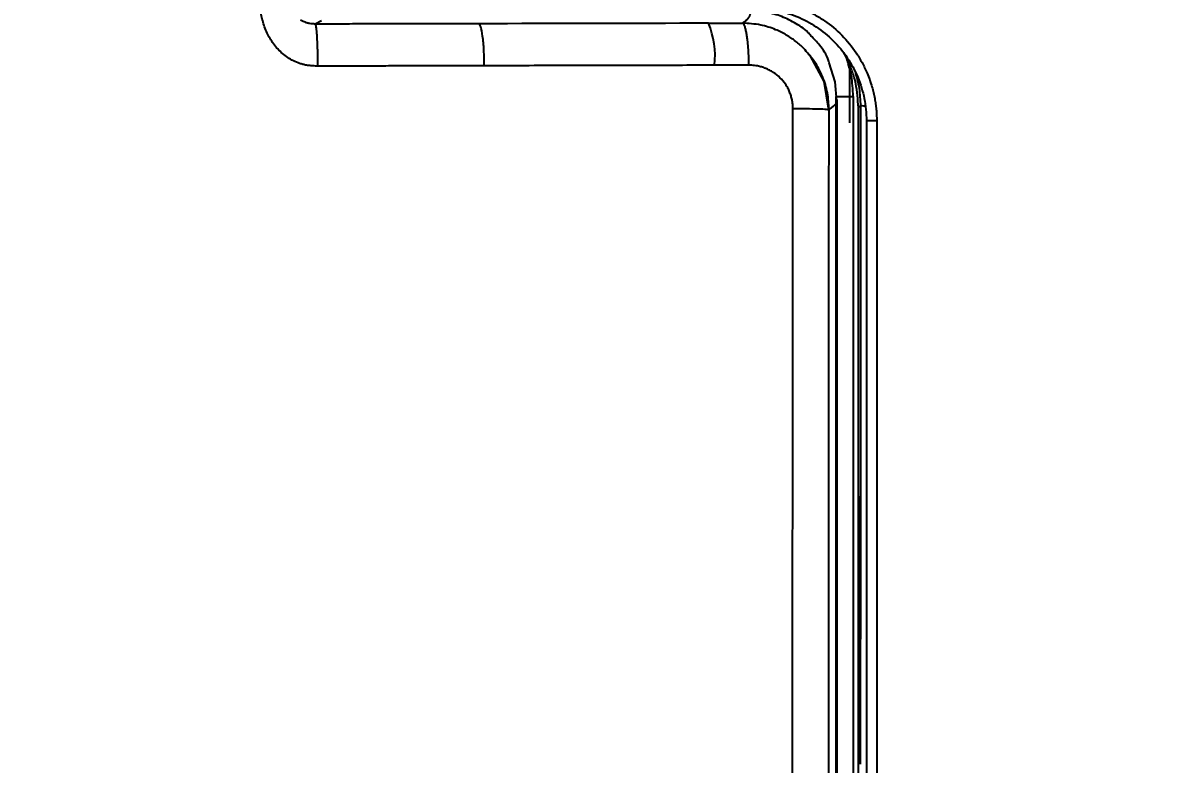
# Model space of a CAD drawing. Extents: x -7692 to 9871, y -72 to 2456.
# Drawn here: x -3556.2 to -3425.2, y 1737.9 to 1823.5 of the extents above; entities that cross this region are included whole.
import ezdxf

# ---------------------------------------------------------------- set-up
doc = ezdxf.new("R2010")
doc.units = 0
doc.header["$LTSCALE"] = 20
doc.header["$MEASUREMENT"] = 0
doc.layers.get('0').update_dxf_attribs({"linetype": 'CONTINUOUS'})
doc.layers.get('DEFPOINTS').update_dxf_attribs({"linetype": 'CONTINUOUS'})
doc.styles.get("Standard").update_dxf_attribs({"font": 'NanumGothic.ttf'})
doc.dimstyles.get("Standard").update_dxf_attribs({"dimtxt": 2.7, "dimasz": 2.5, "dimexe": 1.5, "dimexo": 1.5, "dimgap": 1.5, "dimtad": 1, "dimdec": 0, "dimlfac": 10, "dimzin": 0, "dimdsep": 46, "dimtxsty": 'Standard', "dimcen": 0, "dimclrt": 2, "dimadec": 0, "dimazin": 0, "dimtfac": 1, "dimtdec": 0, "dimtmove": 0, "dimatfit": 3, "dimfxl": 0, "dimtolj": 1, "dimtzin": 0, "dimarcsym": 0})

# ---------------------------------------------------------------- blocks, each defined once
blk = doc.blocks.new('*D16')
at = {"color": 3, "lineweight": -2}
for p, q in [((-3719.23, 1868.66), (-3719.23, 1979.6)), ((-3064.18, 1690.11), (-3064.18, 1979.6)), ((-3699.23, 1974.6), (-3084.18, 1974.6))]:
    blk.add_line(p, q, dxfattribs=at)
at = {"color": 3}
for points in [[(-3699.23, 1977.94), (-3699.23, 1971.27), (-3719.23, 1974.6)], [(-3084.18, 1977.94), (-3084.18, 1971.27), (-3064.18, 1974.6)]]:
    blk.add_solid(points, dxfattribs=at)
at = {"layer": 'DEFPOINTS', "color": 0}
for p in [(-3064.18, 1974.6), (-3719.23, 1867.16), (-3064.18, 1688.61)]:
    blk.add_point(p, dxfattribs=at)
at = {"color": 2, "insert": (-3391.7, 1995.49), "char_height": 20, "attachment_point": 5}
blk.add_mtext('\\A1;655', dxfattribs=at)

msp = doc.modelspace()

# ---------------------------------------------------------------- linework, layer by layer
for p, q in [((-3521.71, 1823.74), (-3522.43, 1823.38)), ((-3460.65, 1811.97), (-3460.65, 1818.6)), ((-3462.13, 1536.76), (-3462.13, 1814.68)), ((-3459.66, 1813.73), (-3459.42, 1813.92)), ((-3459.66, 1537.71), (-3459.66, 1813.73))]:
    msp.add_line(p, q)
at = {"flags": 128}
for points in [[(-3463.08, 1813.42), (-3463.6, 1816.76), (-3465.24, 1819.74), (-3465.41, 1819.89)], [(-3462.17, 1814.48), (-3462.33, 1816.71), (-3463.02, 1818.91)], [(-3459.41, 1813.92), (-3459.41, 1805.81), (-3459.41, 1798.56), (-3459.41, 1792.18), (-3459.41, 1786.65), (-3459.41, 1781.98), (-3459.42, 1778.09), (-3459.42, 1774.32), (-3459.42, 1769.84), (-3459.42, 1765.29), (-3459.42, 1760.65), (-3459.42, 1755.26), (-3459.43, 1752.33)]]:
    msp.add_lwpolyline(points, dxfattribs=at)
msp.add_arc((-3485.63, 1819.73), 9.41, 353.216, 23.436)
for points, knots in [([(-3522.12, 1818.52), (-3522.22, 1818.52), (-3522.4, 1818.53), (-3522.68, 1818.54), (-3522.94, 1818.56), (-3523.2, 1818.59), (-3523.44, 1818.62), (-3523.72, 1818.68), (-3524.05, 1818.77), (-3524.54, 1818.93), (-3525.36, 1819.31), (-3526.4, 1820.05), (-3527.39, 1821.19), (-3528.13, 1822.51), (-3528.51, 1823.69), (-3528.71, 1824.67), (-3528.81, 1825.42), (-3528.85, 1826.05), (-3528.88, 1826.49), (-3528.89, 1826.75), (-3528.89, 1826.87), (-3528.89, 1826.93)], [0, 0, 0, 0, 0.02347, 0.046107, 0.067935, 0.088981, 0.109276, 0.128852, 0.160506, 0.192967, 0.256618, 0.382284, 0.506345, 0.626599, 0.752187, 0.811846, 0.87566, 0.937769, 0.968886, 0.985061, 1, 1, 1, 1]), ([(-3471.73, 1825.22), (-3470.88, 1825.22), (-3470.03, 1825.14), (-3468.38, 1824.81), (-3467.56, 1824.56), (-3465.21, 1823.6), (-3463.77, 1822.64), (-3461.36, 1820.25), (-3460.39, 1818.8), (-3459.4, 1816.44), (-3459.15, 1815.61), (-3458.81, 1813.94), (-3458.73, 1813.08), (-3458.73, 1812.22)], [0, 0, 0, 0, 0.125, 0.125, 0.25, 0.25, 0.5, 0.5, 0.75, 0.75, 0.875, 0.875, 1, 1, 1, 1]), ([(-3471.57, 1826.25), (-3471.45, 1826.25), (-3471.21, 1826.25), (-3470.84, 1826.23), (-3470.47, 1826.21), (-3469.99, 1826.17), (-3469.39, 1826.09), (-3468.45, 1825.92), (-3467.29, 1825.61), (-3465.96, 1825.11), (-3464.71, 1824.49), (-3463.2, 1823.55), (-3461.52, 1822.14), (-3460.13, 1820.44), (-3459.22, 1818.94), (-3458.71, 1817.88), (-3458.34, 1816.93), (-3458.1, 1816.18), (-3457.91, 1815.46), (-3457.77, 1814.81), (-3457.66, 1814.17), (-3457.59, 1813.53), (-3457.55, 1812.89), (-3457.54, 1812.46), (-3457.54, 1812.25)], [0, 0, 0, 0, 0.016779, 0.0335448, 0.0503087, 0.0670817, 0.1002092, 0.1329445, 0.1980347, 0.2639917, 0.327346, 0.3884425, 0.5071814, 0.6249355, 0.6852107, 0.7459184, 0.7842405, 0.8224857, 0.8535738, 0.8842677, 0.91303, 0.9418636, 0.9708325, 1, 1, 1, 1]), ([(-3522.43, 1823.38), (-3522.49, 1823.38), (-3522.6, 1823.38), (-3522.81, 1823.4), (-3523, 1823.42), (-3523.19, 1823.46), (-3523.33, 1823.49), (-3523.48, 1823.53), (-3523.64, 1823.59), (-3523.87, 1823.67), (-3524.05, 1823.76), (-3524.15, 1823.81)], [0, 0, 0, 0, 0.093004, 0.180363, 0.340691, 0.399093, 0.494879, 0.578352, 0.652783, 0.791638, 1, 1, 1, 1]), ([(-3473.07, 1823.48), (-3473.02, 1823.51), (-3472.93, 1823.58), (-3472.8, 1823.67), (-3472.68, 1823.76), (-3472.58, 1823.85), (-3472.49, 1823.94), (-3472.4, 1824.03), (-3472.33, 1824.12), (-3472.27, 1824.21), (-3472.22, 1824.3), (-3472.18, 1824.39), (-3472.15, 1824.48), (-3472.13, 1824.57), (-3472.13, 1824.66), (-3472.13, 1824.75), (-3472.14, 1824.81), (-3472.15, 1824.84)], [0, 0, 0, 0, 0.066671, 0.13334, 0.200008, 0.266674, 0.333339, 0.400004, 0.466668, 0.533332, 0.599996, 0.666661, 0.733326, 0.799992, 0.86666, 0.933329, 1, 1, 1, 1]), ([(-3465.14, 1822.02), (-3465.26, 1822.15), (-3465.83, 1822.8), (-3467.06, 1823.58), (-3468.75, 1824.38), (-3470.46, 1824.8), (-3471.58, 1824.83), (-3472.15, 1824.84)], [0, 0, 0, 0, 0.057482, 0.28479, 0.518682, 0.758029, 1, 1, 1, 1]), ([(-3503.53, 1823.41), (-3504.07, 1823.41), (-3505.16, 1823.41), (-3506.79, 1823.4), (-3508.43, 1823.4), (-3510.06, 1823.4), (-3511.69, 1823.39), (-3513.33, 1823.39), (-3514.93, 1823.39), (-3516.86, 1823.39), (-3518.54, 1823.38), (-3520.01, 1823.38), (-3520.72, 1823.38), (-3521.28, 1823.38), (-3521.71, 1823.38), (-3522.09, 1823.38), (-3522.33, 1823.38), (-3522.43, 1823.38)], [0, 0, 0, 0, 0.086585, 0.173169, 0.259753, 0.346338, 0.432922, 0.519506, 0.60609, 0.686092, 0.825965, 0.872184, 0.918408, 0.939882, 0.960527, 0.985442, 1, 1, 1, 1]), ([(-3522.12, 1818.52), (-3522.12, 1818.6), (-3522.12, 1818.74), (-3522.13, 1818.95), (-3522.13, 1819.16), (-3522.13, 1819.37), (-3522.13, 1819.56), (-3522.14, 1819.75), (-3522.14, 1819.93), (-3522.14, 1820.11), (-3522.15, 1820.28), (-3522.15, 1820.43), (-3522.16, 1820.58), (-3522.16, 1820.72), (-3522.17, 1820.86), (-3522.17, 1820.98), (-3522.17, 1821.1), (-3522.18, 1821.2), (-3522.18, 1821.3), (-3522.19, 1821.39), (-3522.19, 1821.48), (-3522.2, 1821.55), (-3522.2, 1821.62), (-3522.2, 1821.68), (-3522.21, 1821.74), (-3522.21, 1821.79), (-3522.21, 1821.83), (-3522.21, 1821.86), (-3522.21, 1821.89), (-3522.22, 1821.92), (-3522.22, 1822.05), (-3522.24, 1822.27), (-3522.26, 1822.57), (-3522.29, 1822.82), (-3522.32, 1823.02), (-3522.34, 1823.18), (-3522.37, 1823.29), (-3522.4, 1823.36), (-3522.42, 1823.37), (-3522.43, 1823.38)], [0, 0, 0, 0, 0.028636, 0.0568132, 0.0844715, 0.1115535, 0.1380046, 0.1637735, 0.1888124, 0.2130771, 0.236527, 0.2591253, 0.2808389, 0.3016383, 0.3214971, 0.3403927, 0.3583053, 0.3752179, 0.3911163, 0.4059884, 0.4198244, 0.4326165, 0.4443581, 0.4550445, 0.4646718, 0.4732371, 0.4807386, 0.4871748, 0.4925448, 0.496848, 0.5000841, 0.5654352, 0.6305472, 0.6951037, 0.7588045, 0.8213732, 0.8825637, 0.9421642, 1, 1, 1, 1]), ([(-3502.89, 1818.55), (-3502.89, 1819.13), (-3502.91, 1819.75), (-3502.97, 1820.93), (-3503.02, 1821.5), (-3503.15, 1822.44), (-3503.22, 1822.81), (-3503.38, 1823.29), (-3503.46, 1823.4), (-3503.53, 1823.41)], [0, 0, 0, 0, 0.25, 0.25, 0.5, 0.5, 0.75, 0.75, 1, 1, 1, 1]), ([(-3476.99, 1823.47), (-3476.34, 1823.48), (-3475.03, 1823.48), (-3473.72, 1823.48), (-3473.07, 1823.48)], [0, 0, 0, 0, 0.49989, 1, 1, 1, 1]), ([(-3472.31, 1818.63), (-3472.31, 1818.71), (-3472.31, 1818.86), (-3472.31, 1819.1), (-3472.32, 1819.36), (-3472.33, 1819.62), (-3472.34, 1819.89), (-3472.36, 1820.17), (-3472.37, 1820.46), (-3472.4, 1820.75), (-3472.42, 1821.04), (-3472.45, 1821.33), (-3472.48, 1821.62), (-3472.52, 1821.9), (-3472.56, 1822.17), (-3472.61, 1822.42), (-3472.66, 1822.65), (-3472.71, 1822.86), (-3472.76, 1823.04), (-3472.82, 1823.2), (-3472.88, 1823.32), (-3472.94, 1823.41), (-3473, 1823.47), (-3473.04, 1823.48), (-3473.07, 1823.48)], [0, 0, 0, 0, 0.030182, 0.062004, 0.095501, 0.130701, 0.167623, 0.206275, 0.246652, 0.288734, 0.332484, 0.377846, 0.424745, 0.473081, 0.522735, 0.573565, 0.62541, 0.678087, 0.731399, 0.785138, 0.839086, 0.893024, 0.946732, 1, 1, 1, 1]), ([(-3465.42, 1819.88), (-3465.6, 1820.11), (-3466.03, 1820.67), (-3466.91, 1821.41), (-3467.99, 1822.15), (-3469.34, 1822.81), (-3471.04, 1823.36), (-3472.35, 1823.44), (-3473.07, 1823.48)], [0, 0, 0, 0, 0.099824, 0.242002, 0.391807, 0.549224, 0.756138, 1, 1, 1, 1]), ([(-3463.02, 1818.91), (-3463.05, 1819), (-3463.3, 1819.78), (-3464.03, 1820.87), (-3464.8, 1821.67), (-3465.14, 1822.02)], [0, 0, 0, 0, 0.063528, 0.593535, 1, 1, 1, 1]), ([(-3463.05, 1813.5), (-3463.09, 1814.15), (-3463.16, 1815.46), (-3463.76, 1817.32), (-3464.51, 1818.83), (-3465.18, 1819.6), (-3465.42, 1819.88)], [0, 0, 0, 0, 0.280972, 0.562701, 0.839099, 1, 1, 1, 1]), ([(-3459.66, 1813.73), (-3459.72, 1814.66), (-3459.81, 1816.08), (-3460.33, 1817.86), (-3460.8, 1819.06), (-3461.19, 1819.77), (-3461.36, 1820.07)], [0, 0, 0, 0, 0.4068771, 0.6172451, 0.8339131, 1, 1, 1, 1]), ([(-3476.28, 1818.62), (-3477.7, 1818.61), (-3480.56, 1818.61), (-3484.88, 1818.6), (-3489.28, 1818.59), (-3493.75, 1818.58), (-3498.29, 1818.57), (-3501.35, 1818.56), (-3502.89, 1818.55)], [0, 0, 0, 0, 0.1599723, 0.3226224, 0.4879502, 0.6559557, 0.826639, 1, 1, 1, 1]), ([(-3467.22, 1813.64), (-3467.22, 1813.7), (-3467.23, 1813.83), (-3467.24, 1814.03), (-3467.26, 1814.23), (-3467.28, 1814.42), (-3467.34, 1814.71), (-3467.44, 1815.1), (-3467.61, 1815.56), (-3467.82, 1816.01), (-3468.16, 1816.57), (-3468.7, 1817.21), (-3469.35, 1817.72), (-3469.92, 1818.06), (-3470.37, 1818.26), (-3470.84, 1818.43), (-3471.27, 1818.53), (-3471.65, 1818.59), (-3471.98, 1818.62), (-3472.2, 1818.63), (-3472.31, 1818.63)], [0, 0, 0, 0, 0.024948, 0.049791, 0.07457, 0.099325, 0.124097, 0.186083, 0.248228, 0.310324, 0.372605, 0.4972, 0.622232, 0.684939, 0.747839, 0.81074, 0.873794, 0.915845, 0.957857, 1, 1, 1, 1]), ([(-3460.26, 1815.02), (-3460.3, 1815.83), (-3460.38, 1817.44), (-3460.86, 1818.93), (-3461.1, 1819.68)], [0, 0, 0, 0, 0.502872, 1, 1, 1, 1]), ([(-3502.89, 1818.55), (-3503.45, 1818.55), (-3504.62, 1818.55), (-3506.41, 1818.55), (-3508.3, 1818.54), (-3510.29, 1818.54), (-3512.38, 1818.54), (-3514.32, 1818.53), (-3516.1, 1818.53), (-3517.41, 1818.53), (-3518.3, 1818.53), (-3518.82, 1818.53), (-3519.21, 1818.52), (-3519.66, 1818.52), (-3520.1, 1818.53), (-3520.55, 1818.53), (-3520.97, 1818.53), (-3521.4, 1818.52), (-3521.78, 1818.52), (-3522.03, 1818.52), (-3522.12, 1818.52)], [0, 0, 0, 0, 0.088598, 0.182162, 0.280693, 0.384191, 0.492656, 0.606087, 0.687348, 0.768609, 0.810431, 0.825962, 0.849071, 0.872181, 0.895292, 0.918403, 0.941658, 0.960525, 0.985441, 1, 1, 1, 1]), ([(-3460.05, 1817.89), (-3459.87, 1817.25), (-3459.51, 1815.99), (-3459.45, 1814.6), (-3459.42, 1813.92)], [0, 0, 0, 0, 0.506638, 1, 1, 1, 1]), ([(-3462.21, 1815.02), (-3462.2, 1815.02), (-3462.2, 1815.02), (-3462.19, 1815.02), (-3462.17, 1815.02), (-3462.13, 1815.02), (-3462.09, 1815.02), (-3462.03, 1815.02), (-3461.96, 1815.02), (-3461.89, 1815.02), (-3461.8, 1815.02), (-3461.7, 1815.02), (-3461.6, 1815.02), (-3461.48, 1815.02), (-3461.35, 1815.02), (-3461.22, 1815.02), (-3461.08, 1815.02), (-3460.93, 1815.02), (-3460.77, 1815.02), (-3460.61, 1815.02), (-3460.44, 1815.02), (-3460.32, 1815.02), (-3460.26, 1815.02)], [0, 0, 0, 0, 0.048465, 0.097392, 0.146738, 0.196457, 0.2465, 0.296818, 0.347359, 0.398069, 0.448894, 0.49978, 0.55067, 0.601509, 0.652242, 0.702815, 0.753174, 0.803266, 0.853043, 0.902454, 0.951455, 1, 1, 1, 1]), ([(-3460.26, 1815.02), (-3460.26, 1814.62), (-3460.25, 1813.76), (-3460.25, 1812.38), (-3460.25, 1810.79), (-3460.26, 1808.89), (-3460.27, 1806.19), (-3460.27, 1801.74), (-3460.26, 1795.73), (-3460.26, 1782.57), (-3460.26, 1768.71), (-3460.26, 1741.23), (-3460.26, 1706.31), (-3460.26, 1662.19), (-3460.26, 1621.81), (-3460.26, 1592.86), (-3460.26, 1571.61), (-3460.26, 1560.66), (-3460.26, 1552.31), (-3460.27, 1547.68), (-3460.26, 1544.02), (-3460.25, 1541.31), (-3460.25, 1538.73), (-3460.26, 1537.09), (-3460.26, 1536.42)], [0, 0, 0, 0, 0.004277, 0.00926, 0.014948, 0.021342, 0.029684, 0.04411, 0.069247, 0.094386, 0.185853, 0.218476, 0.390216, 0.561956, 0.693497, 0.825038, 0.87369, 0.922341, 0.942955, 0.963568, 0.972218, 0.982372, 0.992751, 1, 1, 1, 1]), ([(-3467.22, 1537.8), (-3467.23, 1540.22), (-3467.23, 1545.04), (-3467.24, 1552.28), (-3467.24, 1559.53), (-3467.25, 1566.77), (-3467.25, 1574.02), (-3467.25, 1581.27), (-3467.26, 1588.52), (-3467.26, 1595.78), (-3467.27, 1603.03), (-3467.27, 1610.29), (-3467.27, 1617.55), (-3467.27, 1624.82), (-3467.28, 1632.08), (-3467.28, 1639.35), (-3467.28, 1646.62), (-3467.28, 1653.89), (-3467.28, 1661.17), (-3467.28, 1668.44), (-3467.28, 1677.9), (-3467.28, 1689.55), (-3467.28, 1703.36), (-3467.28, 1717.18), (-3467.27, 1730.98), (-3467.27, 1744.78), (-3467.26, 1758.56), (-3467.25, 1772.34), (-3467.24, 1786.12), (-3467.23, 1799.88), (-3467.23, 1809.05), (-3467.22, 1813.64)], [0, 0, 0, 0, 0.026247, 0.052502, 0.078764, 0.105034, 0.131312, 0.157597, 0.18389, 0.210191, 0.236499, 0.262814, 0.289138, 0.315469, 0.341808, 0.368154, 0.394508, 0.420869, 0.447239, 0.473616, 0.5, 0.550122, 0.600218, 0.650286, 0.700326, 0.75034, 0.800326, 0.850285, 0.900217, 0.950122, 1, 1, 1, 1]), ([(-3467.22, 1813.64), (-3466.69, 1813.63), (-3465.59, 1813.62), (-3464.24, 1813.59), (-3463.33, 1813.55), (-3463.19, 1813.52), (-3463.13, 1813.51)], [0, 0, 0, 0, 0.252028, 0.523317, 0.798546, 1, 1, 1, 1]), ([(-3463.05, 1813.5), (-3462.68, 1813.75), (-3462.21, 1814.08), (-3462.23, 1814.4), (-3462.23, 1814.48)], [0, 0, 0, 0, 0.778923, 1, 1, 1, 1]), ([(-3459.42, 1813.92), (-3459.42, 1812.61), (-3459.42, 1809.55), (-3459.42, 1803.41), (-3459.43, 1792.3), (-3459.43, 1776.55), (-3459.44, 1760.63), (-3459.44, 1749.25), (-3459.44, 1742.72), (-3459.44, 1739.44), (-3459.44, 1737.9)], [0, 0, 0, 0, 0.051755, 0.120639, 0.242509, 0.489917, 0.742367, 0.870539, 0.939121, 1, 1, 1, 1]), ([(-3458.9, 1813.91), (-3458.94, 1813.91), (-3459.14, 1813.91), (-3459.35, 1813.92), (-3459.4, 1813.92), (-3459.42, 1813.92)], [0, 0, 0, 0, 0.143743, 0.570468, 1, 1, 1, 1]), ([(-3458.73, 1812.22), (-3458.73, 1812.23), (-3458.69, 1812.23), (-3458.55, 1812.24), (-3458.46, 1812.24), (-3458.27, 1812.24), (-3458.14, 1812.25), (-3457.86, 1812.25), (-3457.69, 1812.25), (-3457.54, 1812.25)], [0, 0, 0, 0, 0.25, 0.25, 0.5, 0.5, 0.75, 0.75, 1, 1, 1, 1]), ([(-3457.54, 1812.25), (-3457.54, 1809.86), (-3457.54, 1805.09), (-3457.54, 1797.94), (-3457.54, 1790.78), (-3457.54, 1783.62), (-3457.54, 1776.45), (-3457.54, 1769.28), (-3457.54, 1762.1), (-3457.54, 1754.92), (-3457.54, 1747.74), (-3457.54, 1740.56), (-3457.54, 1733.37), (-3457.54, 1726.17), (-3457.54, 1718.98), (-3457.54, 1711.78), (-3457.54, 1704.57), (-3457.54, 1697.36), (-3457.54, 1690.15), (-3457.54, 1682.94), (-3457.54, 1673.56), (-3457.54, 1662.01), (-3457.54, 1648.32), (-3457.54, 1634.63), (-3457.54, 1620.96), (-3457.54, 1607.3), (-3457.54, 1593.65), (-3457.54, 1580.02), (-3457.54, 1566.4), (-3457.54, 1552.79), (-3457.54, 1543.72), (-3457.54, 1539.19)], [0, 0, 0, 0, 0.0262, 0.052412, 0.078638, 0.104876, 0.131127, 0.157392, 0.183669, 0.209959, 0.236261, 0.262577, 0.288906, 0.315247, 0.341602, 0.367969, 0.394349, 0.420742, 0.447148, 0.473567, 0.499999, 0.550207, 0.600369, 0.650485, 0.700554, 0.750577, 0.800554, 0.850485, 0.900369, 0.950208, 1, 1, 1, 1])]:
    msp.add_open_spline(points, degree=3, knots=knots)
for points, degree in [([(-3476.99, 1823.47), (-3485.83, 1823.45), (-3494.68, 1823.43), (-3503.53, 1823.41)], 3), ([(-3472.31, 1818.63), (-3473.63, 1818.63), (-3474.96, 1818.62), (-3476.28, 1818.62)], 3), ([(-3462.23, 1814.48), (-3462.22, 1814.68)], 1), ([(-3462.21, 1536.42), (-3462.21, 1629.29), (-3462.21, 1722.15), (-3462.21, 1815.02)], 3), ([(-3463.13, 1813.51), (-3463.05, 1813.5)], 1), ([(-3463.05, 1537.94), (-3463.12, 1629.77), (-3463.12, 1721.67), (-3463.05, 1813.5)], 3), ([(-3458.73, 1812.22), (-3458.73, 1721.25), (-3458.73, 1630.2), (-3458.73, 1539.22)], 3)]:
    msp.add_open_spline(points, degree=degree)

# ---------------------------------------------------------------- dimensions: what is measured, and where the dimension line sits
dim = msp.add_linear_dim(base=(-3064.18, 1974.6), p1=(-3719.23, 1867.16), p2=(-3064.18, 1688.61), angle=180, dimstyle='Standard', override={"dimtxt": 20, "dimasz": 20, "dimexe": 5, "dimgap": 10, "dimlfac": 1, "dimzin": 8, "dimclrd": 3, "dimclre": 3, "dimazin": 2})
dim.commit()
dim.dimension.update_dxf_attribs({"geometry": '*D16', "text_midpoint": (-3391.7, 1995.49)})

doc.saveas('drawing.dxf')
